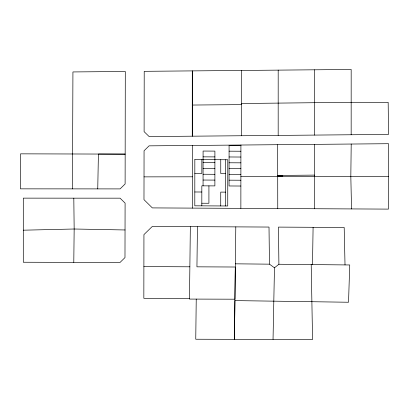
<?xml version="1.0" encoding="UTF-8"?>
<svg xmlns="http://www.w3.org/2000/svg" width="409" height="409" viewBox="0 0 409 409"><rect width="100%" height="100%" fill="white"/><g stroke="black" fill="none" stroke-linecap="round" stroke-linejoin="round"><path stroke-width="0.61" d="M144.024 176.872L144.06 150.773L149.075 145.849L388.55 143.702L388.407 209.111L152.337 207.905L143.978 199.653L144.024 176.872L192.445 176.8M192.281 105.047L192.296 70.89L192.286 136.177L192.281 105.047L241.653 104.612L241.663 70.455M192.419 208.12L192.481 145.461M201.821 205.85L201.836 185.834L214.883 185.901L214.904 151.105L203.089 151.049L203.063 185.839M201.852 159.622L201.847 173.457L194.827 173.421M208.927 185.87L208.917 203.263L201.826 203.232M220.732 205.942L220.737 192.107L225.635 192.128M220.758 159.714L220.753 173.549L225.65 173.574M225.63 205.967L225.661 159.74M240.865 208.36L240.906 145.021M278.176 135.405L278.192 70.118M314.669 135.082L314.685 69.796M72.439 188.876L72.93 71.938L125.302 71.478L125.113 183.973L120.103 188.902L20.45 188.846L20.542 153.84L125.164 154.121L98.411 154.055L97.746 188.902M73.789 262.368L74.162 229.009L73.809 198.166L23.303 198.135L23.298 262.246L119.98 262.491L124.985 257.588L125.093 203.104L120.072 198.171L73.809 198.166M197.45 226.678L190.349 226.637L189.479 299.076L234.93 299.199L235.293 267.016L196.939 266.832L197.45 226.678L269.01 227.056L269.47 264.163L274.475 267.798L273.038 339.444L195.753 339.235L196.233 299.097M235.794 226.888L234.449 339.337L234.904 300.595L348.534 302.246L349.736 264.96L311.208 264.577L312.563 339.526L273.038 339.444M351.208 144.034L350.82 176.407L351.541 208.933M345.017 264.914L344.194 227.455L313.095 227.297L312.502 264.603L278.902 264.255L274.475 267.798M23.303 230.19L74.162 229.009L125.042 229.97M240.886 176.693L282.742 176.576L282.726 175.389L277.711 175.451L314.521 175.103L314.649 208.743M277.757 208.554L277.711 176.606L388.468 176.678M240.906 145.435L229.086 145.379L229.06 185.967L240.875 186.029M229.086 151.177L240.901 151.233M203.084 156.846L214.899 156.903M229.081 156.974L240.896 157.036M203.079 162.644L214.894 162.705M229.076 162.772L240.891 162.833M203.074 168.447L214.894 168.503M229.071 168.574L240.891 168.631M203.074 174.244L214.889 174.3M229.071 174.372L240.886 174.428M203.069 180.042L214.883 180.098M229.066 180.17L240.881 180.226M194.812 191.979L201.831 192.01M190.349 226.637L152.301 226.453L143.937 234.602L143.84 298.325L189.485 298.524M143.886 266.586L189.858 266.801M313.095 227.297L278.463 227.102L278.902 264.255M235.349 263.825L269.47 264.163M314.429 144.367L314.526 176.489M351.162 134.76L351.178 69.474L144.213 71.324L144.106 131.652L149.157 136.575L388.535 134.418L388.172 102.311L351.157 102.296L241.653 103.513L241.653 135.742M277.675 144.709L277.711 176.606M194.832 159.587L194.802 205.814L227.747 205.978L227.777 159.75L194.832 159.587"/></g></svg>
